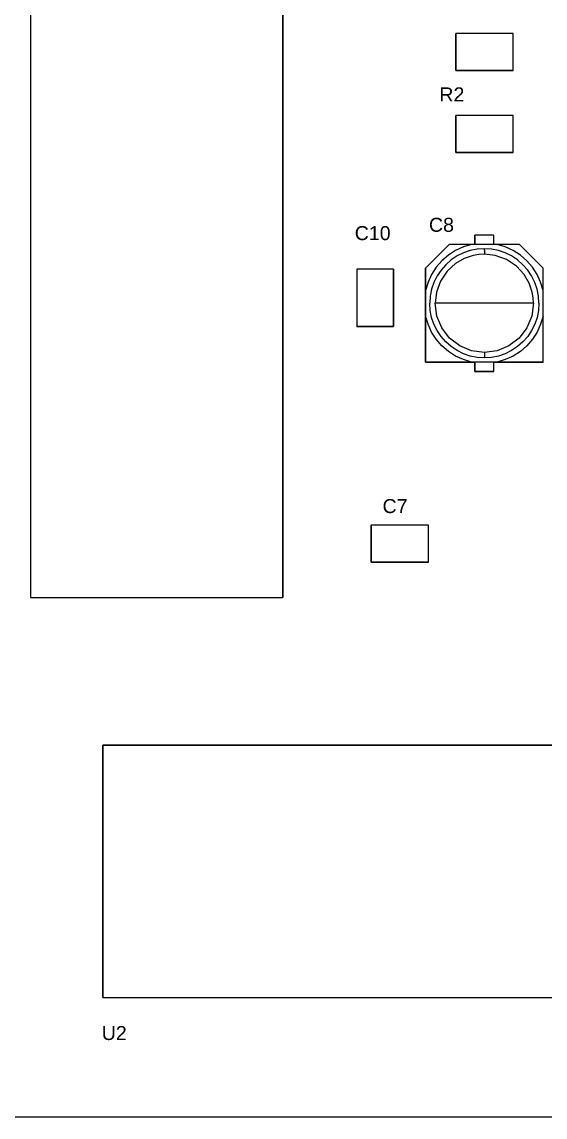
# Model space of a CAD drawing. Header units: inches. Extents: x 0 to 420, y -297 to 0.
# Drawn here: x 68.8 to 107.1, y -161.4 to -81.1 of the extents above; entities that cross this region are included whole.
import ezdxf

# ---------------------------------------------------------------- set-up
doc = ezdxf.new("R2010")
doc.units = ezdxf.units.IN
doc.header["$MEASUREMENT"] = 0
doc.styles.add('Arial0', font='arial.ttf', dxfattribs={"height": 2.265495})

msp = doc.modelspace()

# ---------------------------------------------------------------- linework, layer by layer
at = {"color": 7, "true_color": 0xffffff}
for p, q in [((69.396, -71.404), (69.396, -123.304)), ((69.396, -71.404), (69.396, -123.304)), ((87.896, -123.304), (87.896, -71.404)), ((87.896, -71.404), (87.896, -123.304)), ((104.746, -82.004), (100.546, -82.004)), ((100.546, -82.004), (100.546, -84.704)), ((104.746, -82.004), (100.546, -82.004)), ((100.546, -84.704), (100.546, -82.004)), ((104.746, -84.704), (104.746, -82.004)), ((104.746, -84.704), (104.746, -82.004)), ((100.546, -84.704), (104.746, -84.704)), ((104.746, -84.704), (100.546, -84.704)), ((104.746, -88.004), (100.546, -88.004)), ((100.546, -88.004), (100.546, -90.704)), ((104.746, -88.004), (100.546, -88.004)), ((100.546, -90.704), (100.546, -88.004)), ((104.746, -90.704), (104.746, -88.004)), ((104.746, -90.704), (104.746, -88.004)), ((100.546, -90.704), (104.746, -90.704)), ((104.746, -90.704), (100.546, -90.704)), ((103.346, -96.754), (101.946, -96.754)), ((101.946, -96.754), (101.946, -97.454)), ((101.946, -97.454), (101.946, -96.754)), ((103.346, -96.754), (101.946, -96.754)), ((103.346, -97.454), (103.346, -96.754)), ((103.346, -97.454), (103.346, -96.754)), ((100.066, -97.454), (98.346, -99.174)), ((100.066, -97.454), (98.346, -99.174)), ((101.946, -97.454), (100.066, -97.454)), ((101.714, -97.454), (100.066, -97.454)), ((101.11, -97.63), (100.538, -97.892)), ((101.714, -97.454), (101.11, -97.63)), ((102.124, -97.788), (101.61, -97.89)), ((103.578, -97.454), (101.714, -97.454)), ((102.646, -97.754), (102.124, -97.788)), ((103.168, -97.788), (102.646, -97.754)), ((102.646, -97.754), (102.646, -97.768)), ((102.646, -97.808), (102.646, -97.768)), ((102.646, -97.872), (102.646, -97.808)), ((103.682, -97.89), (103.168, -97.788)), ((105.226, -97.454), (103.346, -97.454)), ((105.226, -97.454), (103.578, -97.454)), ((104.182, -97.63), (103.578, -97.454)), ((104.754, -97.892), (104.182, -97.63)), ((106.946, -99.174), (105.226, -97.454)), ((106.946, -99.174), (105.226, -97.454)), ((99.534, -98.642), (99.124, -99.118)), ((100.01, -98.232), (99.534, -98.642)), ((100.21, -98.58), (99.818, -98.926)), ((100.538, -97.892), (100.01, -98.232)), ((100.646, -98.29), (100.21, -98.58)), ((101.158, -98.476), (100.534, -98.84)), ((101.116, -98.058), (100.646, -98.29)), ((101.61, -97.89), (101.116, -98.058)), ((101.82, -98.25), (101.158, -98.476)), ((102.238, -98.178), (101.82, -98.25)), ((102.646, -98.154), (102.238, -98.178)), ((102.646, -97.872), (102.646, -97.954)), ((102.646, -97.954), (102.646, -98.05)), ((102.646, -98.05), (102.646, -98.154)), ((103.45, -98.244), (102.646, -98.154)), ((104.262, -98.538), (103.45, -98.244)), ((104.176, -98.058), (103.682, -97.89)), ((104.646, -98.29), (104.176, -98.058)), ((105.01, -99.038), (104.262, -98.538)), ((105.08, -98.58), (104.646, -98.29)), ((105.282, -98.232), (104.754, -97.892)), ((105.474, -98.926), (105.08, -98.58)), ((105.758, -98.642), (105.282, -98.232)), ((106.168, -99.118), (105.758, -98.642)), ((95.996, -99.254), (93.296, -99.254)), ((93.296, -99.254), (93.296, -103.454)), ((95.996, -99.254), (93.296, -99.254)), ((93.296, -99.254), (93.296, -103.454)), ((95.996, -103.454), (95.996, -99.254)), ((95.996, -99.254), (95.996, -103.454)), ((98.346, -99.174), (98.346, -106.054)), ((98.346, -100.822), (98.346, -99.174)), ((99.124, -99.118), (98.784, -99.646)), ((99.472, -99.32), (99.182, -99.754)), ((99.93, -99.39), (99.43, -100.138)), ((99.818, -98.926), (99.472, -99.32)), ((100.534, -98.84), (99.93, -99.39)), ((105.56, -99.642), (105.01, -99.038)), ((105.82, -99.32), (105.474, -98.926)), ((106.11, -99.754), (105.82, -99.32)), ((106.508, -99.646), (106.168, -99.118)), ((106.946, -106.054), (106.946, -99.174)), ((106.946, -100.822), (106.946, -99.174)), ((98.522, -100.218), (98.346, -100.822)), ((98.784, -99.646), (98.522, -100.218)), ((98.95, -100.224), (98.782, -100.718)), ((99.182, -99.754), (98.95, -100.224)), ((99.43, -100.138), (99.136, -100.95)), ((105.924, -100.268), (105.56, -99.642)), ((106.342, -100.224), (106.11, -99.754)), ((106.51, -100.718), (106.342, -100.224)), ((106.77, -100.218), (106.508, -99.646)), ((106.946, -100.822), (106.77, -100.218)), ((98.346, -102.686), (98.346, -100.822)), ((98.782, -100.718), (98.68, -101.232)), ((99.136, -100.95), (99.046, -101.754)), ((106.15, -100.928), (105.924, -100.268)), ((106.222, -101.346), (106.15, -100.928)), ((106.612, -101.232), (106.51, -100.718)), ((106.946, -102.686), (106.946, -100.822)), ((98.68, -101.232), (98.646, -101.754)), ((98.68, -102.276), (98.646, -101.754)), ((106.246, -101.754), (99.046, -101.754)), ((99.168, -102.686), (99.046, -101.754)), ((106.246, -101.754), (99.046, -101.754)), ((99.168, -102.686), (99.046, -101.754)), ((106.246, -101.754), (106.124, -102.686)), ((106.246, -101.754), (106.124, -102.686)), ((106.246, -101.754), (106.222, -101.346)), ((106.646, -101.754), (106.612, -101.232)), ((106.646, -101.754), (106.612, -102.276)), ((98.782, -102.79), (98.68, -102.276)), ((106.612, -102.276), (106.51, -102.79)), ((93.296, -103.454), (95.996, -103.454)), ((95.996, -103.454), (93.296, -103.454)), ((98.346, -106.054), (98.346, -102.686)), ((98.522, -103.29), (98.346, -102.686)), ((98.784, -103.862), (98.522, -103.29)), ((98.95, -103.284), (98.782, -102.79)), ((99.182, -103.754), (98.95, -103.284)), ((99.528, -103.554), (99.168, -102.686)), ((99.528, -103.554), (99.168, -102.686)), ((106.124, -102.686), (105.764, -103.554)), ((106.124, -102.686), (105.764, -103.554)), ((106.342, -103.284), (106.11, -103.754)), ((106.51, -102.79), (106.342, -103.284)), ((106.77, -103.29), (106.508, -103.862)), ((106.946, -102.686), (106.77, -103.29)), ((106.946, -106.054), (106.946, -102.686)), ((99.124, -104.39), (98.784, -103.862)), ((99.472, -104.19), (99.182, -103.754)), ((99.818, -104.582), (99.472, -104.19)), ((100.1, -104.3), (99.528, -103.554)), ((100.1, -104.3), (99.528, -103.554)), ((105.764, -103.554), (105.192, -104.3)), ((105.764, -103.554), (105.192, -104.3)), ((105.82, -104.19), (105.474, -104.582)), ((106.11, -103.754), (105.82, -104.19)), ((106.508, -103.862), (106.168, -104.39)), ((99.534, -104.866), (99.124, -104.39)), ((100.01, -105.276), (99.534, -104.866)), ((100.21, -104.928), (99.818, -104.582)), ((100.846, -104.872), (100.1, -104.3)), ((100.846, -104.872), (100.1, -104.3)), ((100.646, -105.218), (100.21, -104.928)), ((101.714, -105.232), (100.846, -104.872)), ((101.714, -105.232), (100.846, -104.872)), ((104.446, -104.872), (103.578, -105.232)), ((104.446, -104.872), (103.578, -105.232)), ((105.192, -104.3), (104.446, -104.872)), ((105.192, -104.3), (104.446, -104.872)), ((105.08, -104.928), (104.646, -105.218)), ((105.474, -104.582), (105.08, -104.928)), ((105.758, -104.866), (105.282, -105.276)), ((106.168, -104.39), (105.758, -104.866)), ((100.538, -105.616), (100.01, -105.276)), ((101.11, -105.878), (100.538, -105.616)), ((101.116, -105.45), (100.646, -105.218)), ((101.61, -105.618), (101.116, -105.45)), ((102.124, -105.72), (101.61, -105.618)), ((102.646, -105.354), (101.714, -105.232)), ((102.646, -105.354), (101.714, -105.232)), ((102.646, -105.754), (102.124, -105.72)), ((103.578, -105.232), (102.646, -105.354)), ((103.578, -105.232), (102.646, -105.354)), ((102.646, -105.354), (102.646, -105.458)), ((102.646, -105.458), (102.646, -105.554)), ((102.646, -105.554), (102.646, -105.636)), ((102.646, -105.636), (102.646, -105.7)), ((102.646, -105.7), (102.646, -105.74)), ((103.168, -105.72), (102.646, -105.754)), ((102.646, -105.74), (102.646, -105.754)), ((103.682, -105.618), (103.168, -105.72)), ((104.176, -105.45), (103.682, -105.618)), ((104.646, -105.218), (104.176, -105.45)), ((104.754, -105.616), (104.182, -105.878)), ((105.282, -105.276), (104.754, -105.616)), ((98.346, -106.054), (101.946, -106.054)), ((101.714, -106.054), (98.346, -106.054)), ((101.714, -106.054), (101.11, -105.878)), ((103.578, -106.054), (101.714, -106.054)), ((101.946, -106.054), (101.946, -106.754)), ((101.946, -106.754), (101.946, -106.054)), ((103.346, -106.754), (103.346, -106.054)), ((103.346, -106.054), (106.946, -106.054)), ((103.346, -106.754), (103.346, -106.054)), ((104.182, -105.878), (103.578, -106.054)), ((106.946, -106.054), (103.578, -106.054)), ((101.946, -106.754), (103.346, -106.754)), ((103.346, -106.754), (101.946, -106.754)), ((98.546, -118.004), (94.346, -118.004)), ((94.346, -118.004), (94.346, -120.704)), ((98.546, -118.004), (94.346, -118.004)), ((94.346, -120.704), (94.346, -118.004)), ((98.546, -120.704), (98.546, -118.004)), ((98.546, -120.704), (98.546, -118.004)), ((94.346, -120.704), (98.546, -120.704)), ((98.546, -120.704), (94.346, -120.704)), ((69.396, -123.304), (87.896, -123.304)), ((69.396, -123.304), (87.896, -123.304)), ((74.696, -134.104), (74.696, -152.604)), ((126.596, -134.104), (74.696, -134.104)), ((74.696, -152.604), (74.696, -134.104)), ((74.696, -134.104), (126.596, -134.104)), ((74.696, -152.604), (126.596, -152.604)), ((74.696, -152.604), (126.596, -152.604))]:
    msp.add_line(p, q, dxfattribs=at)
at = {"color": 18, "true_color": 0x000000}
for p, q in [((69.396, -71.404), (69.396, -123.304)), ((69.396, -71.404), (69.396, -123.304)), ((87.896, -123.304), (87.896, -71.404)), ((87.896, -71.404), (87.896, -123.304)), ((104.746, -82.004), (100.546, -82.004)), ((100.546, -82.004), (100.546, -84.704)), ((104.746, -82.004), (100.546, -82.004)), ((100.546, -84.704), (100.546, -82.004)), ((104.746, -84.704), (104.746, -82.004)), ((104.746, -84.704), (104.746, -82.004)), ((100.546, -84.704), (104.746, -84.704)), ((104.746, -84.704), (100.546, -84.704)), ((104.746, -88.004), (100.546, -88.004)), ((100.546, -88.004), (100.546, -90.704)), ((104.746, -88.004), (100.546, -88.004)), ((100.546, -90.704), (100.546, -88.004)), ((104.746, -90.704), (104.746, -88.004)), ((104.746, -90.704), (104.746, -88.004)), ((100.546, -90.704), (104.746, -90.704)), ((104.746, -90.704), (100.546, -90.704)), ((103.346, -96.754), (101.946, -96.754)), ((101.946, -96.754), (101.946, -97.454)), ((101.946, -97.454), (101.946, -96.754)), ((103.346, -96.754), (101.946, -96.754)), ((103.346, -97.454), (103.346, -96.754)), ((103.346, -97.454), (103.346, -96.754)), ((100.066, -97.454), (98.346, -99.174)), ((100.066, -97.454), (98.346, -99.174)), ((101.946, -97.454), (100.066, -97.454)), ((101.714, -97.454), (100.066, -97.454)), ((101.11, -97.63), (100.538, -97.892)), ((101.714, -97.454), (101.11, -97.63)), ((102.124, -97.788), (101.61, -97.89)), ((103.578, -97.454), (101.714, -97.454)), ((102.646, -97.754), (102.124, -97.788)), ((103.168, -97.788), (102.646, -97.754)), ((102.646, -97.754), (102.646, -97.768)), ((102.646, -97.808), (102.646, -97.768)), ((102.646, -97.872), (102.646, -97.808)), ((103.682, -97.89), (103.168, -97.788)), ((105.226, -97.454), (103.346, -97.454)), ((105.226, -97.454), (103.578, -97.454)), ((104.182, -97.63), (103.578, -97.454)), ((104.754, -97.892), (104.182, -97.63)), ((106.946, -99.174), (105.226, -97.454)), ((106.946, -99.174), (105.226, -97.454)), ((99.534, -98.642), (99.124, -99.118)), ((100.01, -98.232), (99.534, -98.642)), ((100.21, -98.58), (99.818, -98.926)), ((100.538, -97.892), (100.01, -98.232)), ((100.646, -98.29), (100.21, -98.58)), ((101.158, -98.476), (100.534, -98.84)), ((101.116, -98.058), (100.646, -98.29)), ((101.61, -97.89), (101.116, -98.058)), ((101.82, -98.25), (101.158, -98.476)), ((102.238, -98.178), (101.82, -98.25)), ((102.646, -98.154), (102.238, -98.178)), ((102.646, -97.872), (102.646, -97.954)), ((102.646, -97.954), (102.646, -98.05)), ((102.646, -98.05), (102.646, -98.154)), ((103.45, -98.244), (102.646, -98.154)), ((104.262, -98.538), (103.45, -98.244)), ((104.176, -98.058), (103.682, -97.89)), ((104.646, -98.29), (104.176, -98.058)), ((105.01, -99.038), (104.262, -98.538)), ((105.08, -98.58), (104.646, -98.29)), ((105.282, -98.232), (104.754, -97.892)), ((105.474, -98.926), (105.08, -98.58)), ((105.758, -98.642), (105.282, -98.232)), ((106.168, -99.118), (105.758, -98.642)), ((95.996, -99.254), (93.296, -99.254)), ((93.296, -99.254), (93.296, -103.454)), ((95.996, -99.254), (93.296, -99.254)), ((93.296, -99.254), (93.296, -103.454)), ((95.996, -103.454), (95.996, -99.254)), ((95.996, -99.254), (95.996, -103.454)), ((98.346, -99.174), (98.346, -106.054)), ((98.346, -100.822), (98.346, -99.174)), ((99.124, -99.118), (98.784, -99.646)), ((99.472, -99.32), (99.182, -99.754)), ((99.93, -99.39), (99.43, -100.138)), ((99.818, -98.926), (99.472, -99.32)), ((100.534, -98.84), (99.93, -99.39)), ((105.56, -99.642), (105.01, -99.038)), ((105.82, -99.32), (105.474, -98.926)), ((106.11, -99.754), (105.82, -99.32)), ((106.508, -99.646), (106.168, -99.118)), ((106.946, -106.054), (106.946, -99.174)), ((106.946, -100.822), (106.946, -99.174)), ((98.522, -100.218), (98.346, -100.822)), ((98.784, -99.646), (98.522, -100.218)), ((98.95, -100.224), (98.782, -100.718)), ((99.182, -99.754), (98.95, -100.224)), ((99.43, -100.138), (99.136, -100.95)), ((105.924, -100.268), (105.56, -99.642)), ((106.342, -100.224), (106.11, -99.754)), ((106.51, -100.718), (106.342, -100.224)), ((106.77, -100.218), (106.508, -99.646)), ((106.946, -100.822), (106.77, -100.218)), ((98.346, -102.686), (98.346, -100.822)), ((98.782, -100.718), (98.68, -101.232)), ((99.136, -100.95), (99.046, -101.754)), ((106.15, -100.928), (105.924, -100.268)), ((106.222, -101.346), (106.15, -100.928)), ((106.612, -101.232), (106.51, -100.718)), ((106.946, -102.686), (106.946, -100.822)), ((98.68, -101.232), (98.646, -101.754)), ((98.68, -102.276), (98.646, -101.754)), ((106.246, -101.754), (99.046, -101.754)), ((99.168, -102.686), (99.046, -101.754)), ((106.246, -101.754), (99.046, -101.754)), ((99.168, -102.686), (99.046, -101.754)), ((106.246, -101.754), (106.124, -102.686)), ((106.246, -101.754), (106.124, -102.686)), ((106.246, -101.754), (106.222, -101.346)), ((106.646, -101.754), (106.612, -101.232)), ((106.646, -101.754), (106.612, -102.276)), ((98.782, -102.79), (98.68, -102.276)), ((106.612, -102.276), (106.51, -102.79)), ((93.296, -103.454), (95.996, -103.454)), ((95.996, -103.454), (93.296, -103.454)), ((98.346, -106.054), (98.346, -102.686)), ((98.522, -103.29), (98.346, -102.686)), ((98.784, -103.862), (98.522, -103.29)), ((98.95, -103.284), (98.782, -102.79)), ((99.182, -103.754), (98.95, -103.284)), ((99.528, -103.554), (99.168, -102.686)), ((99.528, -103.554), (99.168, -102.686)), ((106.124, -102.686), (105.764, -103.554)), ((106.124, -102.686), (105.764, -103.554)), ((106.342, -103.284), (106.11, -103.754)), ((106.51, -102.79), (106.342, -103.284)), ((106.77, -103.29), (106.508, -103.862)), ((106.946, -102.686), (106.77, -103.29)), ((106.946, -106.054), (106.946, -102.686)), ((99.124, -104.39), (98.784, -103.862)), ((99.472, -104.19), (99.182, -103.754)), ((99.818, -104.582), (99.472, -104.19)), ((100.1, -104.3), (99.528, -103.554)), ((100.1, -104.3), (99.528, -103.554)), ((105.764, -103.554), (105.192, -104.3)), ((105.764, -103.554), (105.192, -104.3)), ((105.82, -104.19), (105.474, -104.582)), ((106.11, -103.754), (105.82, -104.19)), ((106.508, -103.862), (106.168, -104.39)), ((99.534, -104.866), (99.124, -104.39)), ((100.01, -105.276), (99.534, -104.866)), ((100.21, -104.928), (99.818, -104.582)), ((100.846, -104.872), (100.1, -104.3)), ((100.846, -104.872), (100.1, -104.3)), ((100.646, -105.218), (100.21, -104.928)), ((101.714, -105.232), (100.846, -104.872)), ((101.714, -105.232), (100.846, -104.872)), ((104.446, -104.872), (103.578, -105.232)), ((104.446, -104.872), (103.578, -105.232)), ((105.192, -104.3), (104.446, -104.872)), ((105.192, -104.3), (104.446, -104.872)), ((105.08, -104.928), (104.646, -105.218)), ((105.474, -104.582), (105.08, -104.928)), ((105.758, -104.866), (105.282, -105.276)), ((106.168, -104.39), (105.758, -104.866)), ((100.538, -105.616), (100.01, -105.276)), ((101.11, -105.878), (100.538, -105.616)), ((101.116, -105.45), (100.646, -105.218)), ((101.61, -105.618), (101.116, -105.45)), ((102.124, -105.72), (101.61, -105.618)), ((102.646, -105.354), (101.714, -105.232)), ((102.646, -105.354), (101.714, -105.232)), ((102.646, -105.754), (102.124, -105.72)), ((103.578, -105.232), (102.646, -105.354)), ((103.578, -105.232), (102.646, -105.354)), ((102.646, -105.354), (102.646, -105.458)), ((102.646, -105.458), (102.646, -105.554)), ((102.646, -105.554), (102.646, -105.636)), ((102.646, -105.636), (102.646, -105.7)), ((102.646, -105.7), (102.646, -105.74)), ((103.168, -105.72), (102.646, -105.754)), ((102.646, -105.74), (102.646, -105.754)), ((103.682, -105.618), (103.168, -105.72)), ((104.176, -105.45), (103.682, -105.618)), ((104.646, -105.218), (104.176, -105.45)), ((104.754, -105.616), (104.182, -105.878)), ((105.282, -105.276), (104.754, -105.616)), ((98.346, -106.054), (101.946, -106.054)), ((101.714, -106.054), (98.346, -106.054)), ((101.714, -106.054), (101.11, -105.878)), ((103.578, -106.054), (101.714, -106.054)), ((101.946, -106.054), (101.946, -106.754)), ((101.946, -106.754), (101.946, -106.054)), ((103.346, -106.754), (103.346, -106.054)), ((103.346, -106.054), (106.946, -106.054)), ((103.346, -106.754), (103.346, -106.054)), ((104.182, -105.878), (103.578, -106.054)), ((106.946, -106.054), (103.578, -106.054)), ((101.946, -106.754), (103.346, -106.754)), ((103.346, -106.754), (101.946, -106.754)), ((98.546, -118.004), (94.346, -118.004)), ((94.346, -118.004), (94.346, -120.704)), ((98.546, -118.004), (94.346, -118.004)), ((94.346, -120.704), (94.346, -118.004)), ((98.546, -120.704), (98.546, -118.004)), ((98.546, -120.704), (98.546, -118.004)), ((94.346, -120.704), (98.546, -120.704)), ((98.546, -120.704), (94.346, -120.704)), ((69.396, -123.304), (87.896, -123.304)), ((69.396, -123.304), (87.896, -123.304)), ((74.696, -134.104), (74.696, -152.604)), ((126.596, -134.104), (74.696, -134.104)), ((74.696, -152.604), (74.696, -134.104)), ((74.696, -134.104), (126.596, -134.104)), ((74.696, -152.604), (126.596, -152.604)), ((74.696, -152.604), (126.596, -152.604)), ((168.646, -161.354), (12.646, -161.354))]:
    msp.add_line(p, q, dxfattribs=at)

# ---------------------------------------------------------------- texts
at = {"color": 18, "true_color": 0x000000, "style": 'Arial0'}
for s, p in [('R2', (99.349, -86.969)), ('C10', (93.151, -97.129)), ('C8', (98.587, -96.519)), ('C7', (95.188, -117.119)), ('U2', (74.62, -155.711))]:
    msp.add_text(s, height=1.0259, dxfattribs=at).set_placement(p)

doc.saveas('drawing.dxf')
